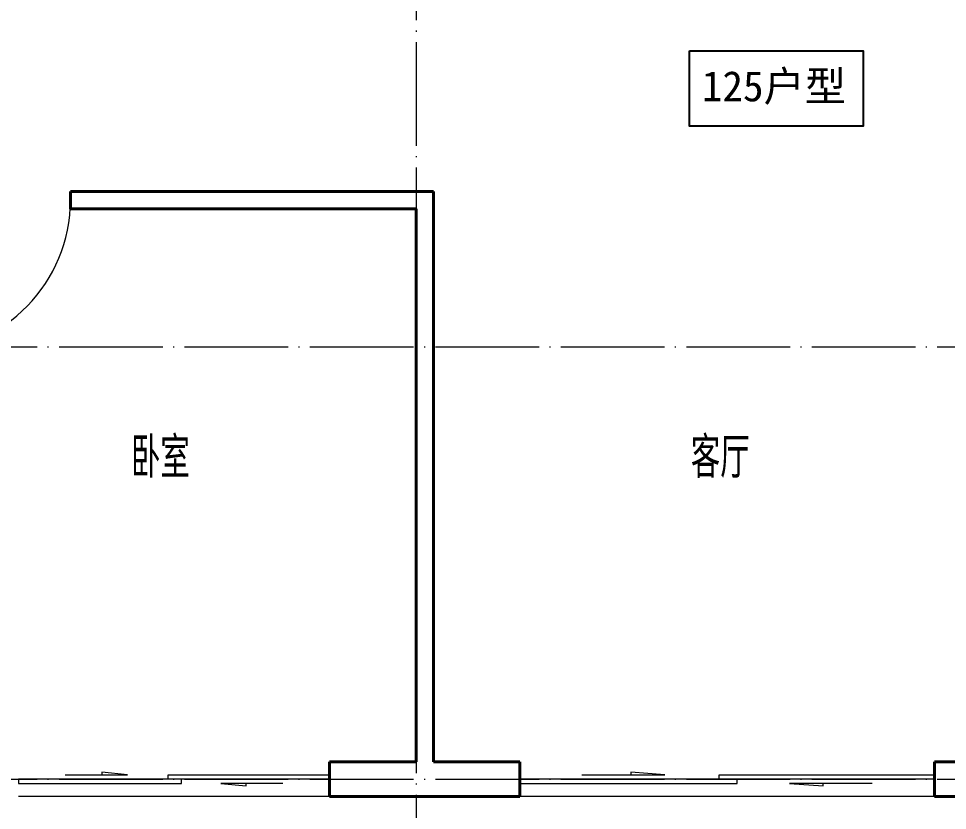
# Model space of a CAD drawing. Extents: x 27938 to 650306, y -92720 to 1524912.
# Drawn here: x 276417 to 281791, y 365943 to 370524 of the extents above; entities that cross this region are included whole.
import ezdxf

# ---------------------------------------------------------------- set-up
doc = ezdxf.new("R2010")
doc.units = 0
doc.header["$LTSCALE"] = 1000
doc.header["$MEASUREMENT"] = 0
doc.linetypes.add('DOTE', pattern=[2.42, 2, -0.2, 0.02, -0.2])
for name, color, linetype, lineweight in [('DOTE', 19, 'DOTE', 9), ('WALL', 9, 'Continuous', 40), ('WINDOW', 8, 'Continuous', 15)]:
    doc.layers.add(name, color=color, linetype=linetype, lineweight=lineweight)
doc.layers.add('PUB_TEXT', color=4, linetype='Continuous')
doc.styles.get("Standard").update_dxf_attribs({"font": 'gbenor.shx', "bigfont": 'gbcbig.shx'})
doc.styles.add('黑体', font='simhei.ttf')

# ---------------------------------------------------------------- blocks, each defined once
blk = doc.blocks.new('FGDGDRGSDGDG')
at = {"layer": 'DOTE', "linetype": 'DOTE', "ltscale": 0.3}
for p, q in [((496782.5, 529998.5), (496782.5, 513948.5)), ((488182.5, 520248.5), (546982.5, 520248.5)), ((488182.5, 517748.5), (546982.5, 517748.5))]:
    blk.add_line(p, q, dxfattribs=at)
blk = doc.blocks.new('$DorLib2D$00000131')
at = {"color": 0, "linetype": 'Continuous'}
for p, q in [((0.15, 0.125), (0.2319, 0.1973)), ((0.2319, 0.1973), (0.2319, 0.125)), ((-0.5, 0.125), (-0.5, 0)), ((0.0192, 0.125), (-0.5, 0.125)), ((0.0192, 0), (0.0192, 0.125)), ((0.35, 0.125), (0.15, 0.125)), ((-0.5, 0), (0.0192, 0)), ((-0.024, 0), (0.5, 0)), ((-0.024, -0.125), (-0.024, 0)), ((0.5, 0), (0.5, -0.125)), ((-0.35, -0.125), (-0.15, -0.125)), ((-0.2319, -0.1973), (-0.2319, -0.125)), ((-0.15, -0.125), (-0.2319, -0.1973)), ((0.5, -0.125), (-0.024, -0.125))]:
    blk.add_line(p, q, dxfattribs=at)
blk = doc.blocks.new('$DorLib2D$00000001')
for p, q in [((0.45, 0.975), (0.5, 0.975)), ((0.45, 0), (0.45, 0.975)), ((0.5, 0), (0.5, 0.975)), ((0.5, 0), (0.45, 0))]:
    blk.add_line(p, q)
at = {"lineweight": 13}
blk.add_arc((0.475, 0), 0.975, 91.46928, 180, dxfattribs=at)

msp = doc.modelspace()

# ---------------------------------------------------------------- linework, layer by layer
at = {"color": 8}
msp.add_lwpolyline([(280298.1, 370337.4), (281304.1, 370337.4), (281304.1, 369901.4), (280298.1, 369901.4)], close=True, dxfattribs=at)
at = {"layer": 'WALL', "color": 8}
for p, q in [((278816.6, 369523.7), (276716.6, 369523.7)), ((276716.6, 369523.7), (276716.6, 369423.7)), ((278816.6, 369523.7), (278816.6, 366223.7)), ((276716.6, 369423.7), (278716.6, 369423.7)), ((278716.6, 369423.7), (278716.6, 366223.7)), ((278716.6, 366223.7), (278216.6, 366223.7)), ((278216.6, 366223.7), (278216.6, 366023.7)), ((279316.6, 366223.7), (278816.6, 366223.7)), ((279316.6, 366023.7), (279316.6, 366223.7)), ((282516.6, 366223.7), (281716.6, 366223.7)), ((281716.6, 366223.7), (281716.6, 366023.7)), ((278216.6, 366023.7), (278716.6, 366023.7)), ((278716.6, 366023.7), (279316.6, 366023.7)), ((281716.6, 366023.7), (282516.6, 366023.7))]:
    msp.add_line(p, q, dxfattribs=at)
at = {"layer": 'WINDOW'}
for p, q in [((278216.6, 366023.7), (276416.6, 366023.7)), ((281716.6, 366023.7), (279316.6, 366023.7))]:
    msp.add_line(p, q, dxfattribs=at)

# ---------------------------------------------------------------- block references
msp.add_blockref('FGDGDRGSDGDG', (-218065.9, -151624.7))
for name, p, xscale, yscale, zscale, rotation in [('$DorLib2D$00000001', (276266.6, 369473.7), -900, -900, -900, 1.247525101050602e-08), ('$DorLib2D$00000131', (277316.6, 366123.7), 1800, -200, 1800, 180), ('$DorLib2D$00000131', (280516.6, 366123.7), 2400, -200, 2400, 180)]:
    msp.add_blockref(name, p, dxfattribs=dict(at, xscale=xscale, yscale=yscale, zscale=zscale, rotation=rotation))

# ---------------------------------------------------------------- texts
at = {"color": 8, "style": '黑体'}
msp.add_text('125户型', height=175, dxfattribs=at).set_placement((280370.2, 370045.2))
at = {"layer": 'PUB_TEXT', "color": 8}
for s, p in [('卧室', (277067, 367866.2)), ('客厅', (280306.7, 367866.2))]:
    msp.add_text(s, height=236.31, dxfattribs=at).set_placement(p)

doc.saveas('drawing.dxf')
